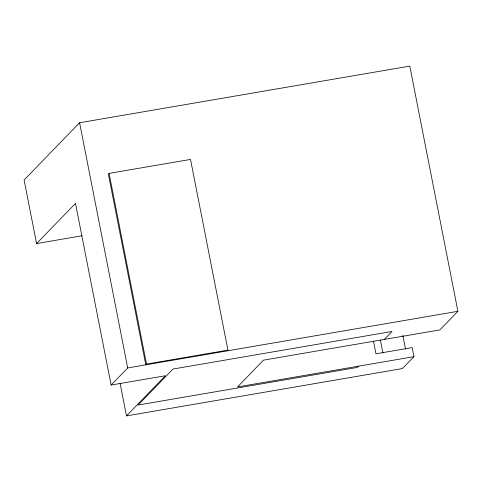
<?xml version="1.0" encoding="UTF-8"?>
<svg xmlns="http://www.w3.org/2000/svg" width="482" height="482" viewBox="0 0 482 482"><rect width="100%" height="100%" fill="white"/><g stroke="black" fill="none" stroke-linecap="round" stroke-linejoin="round"><path stroke-width="0.72" d="M373.514 341.268L375.972 353.794L412.158 347.588L413.942 356.668L237.53 386.926L263.473 360.156L439.885 329.899L457.9 311.312L409.796 66.106L79.59 122.747L24.1 179.997L36.572 243.573L82.139 235.752M36.572 243.573L75.487 203.416L111.125 385.046L165.404 375.737L126.489 415.894L120.108 383.395M109.095 173.387L108.378 174.129L145.793 364.844L146.51 364.097L227.932 350.131L190.517 159.422L109.095 173.387L146.51 364.097M111.125 385.046L127.7 367.947L457.9 311.312M227.209 350.878L227.932 350.131M358.349 366.206L357.114 367.477L138.099 405.043L172.99 369.037L392.011 331.471L384.293 339.436M413.942 356.668L402.41 368.567L126.489 415.894M402.825 335.37L405.537 349.179M380.352 339.979L382.919 353.053M79.59 122.747L127.7 367.947"/></g></svg>
